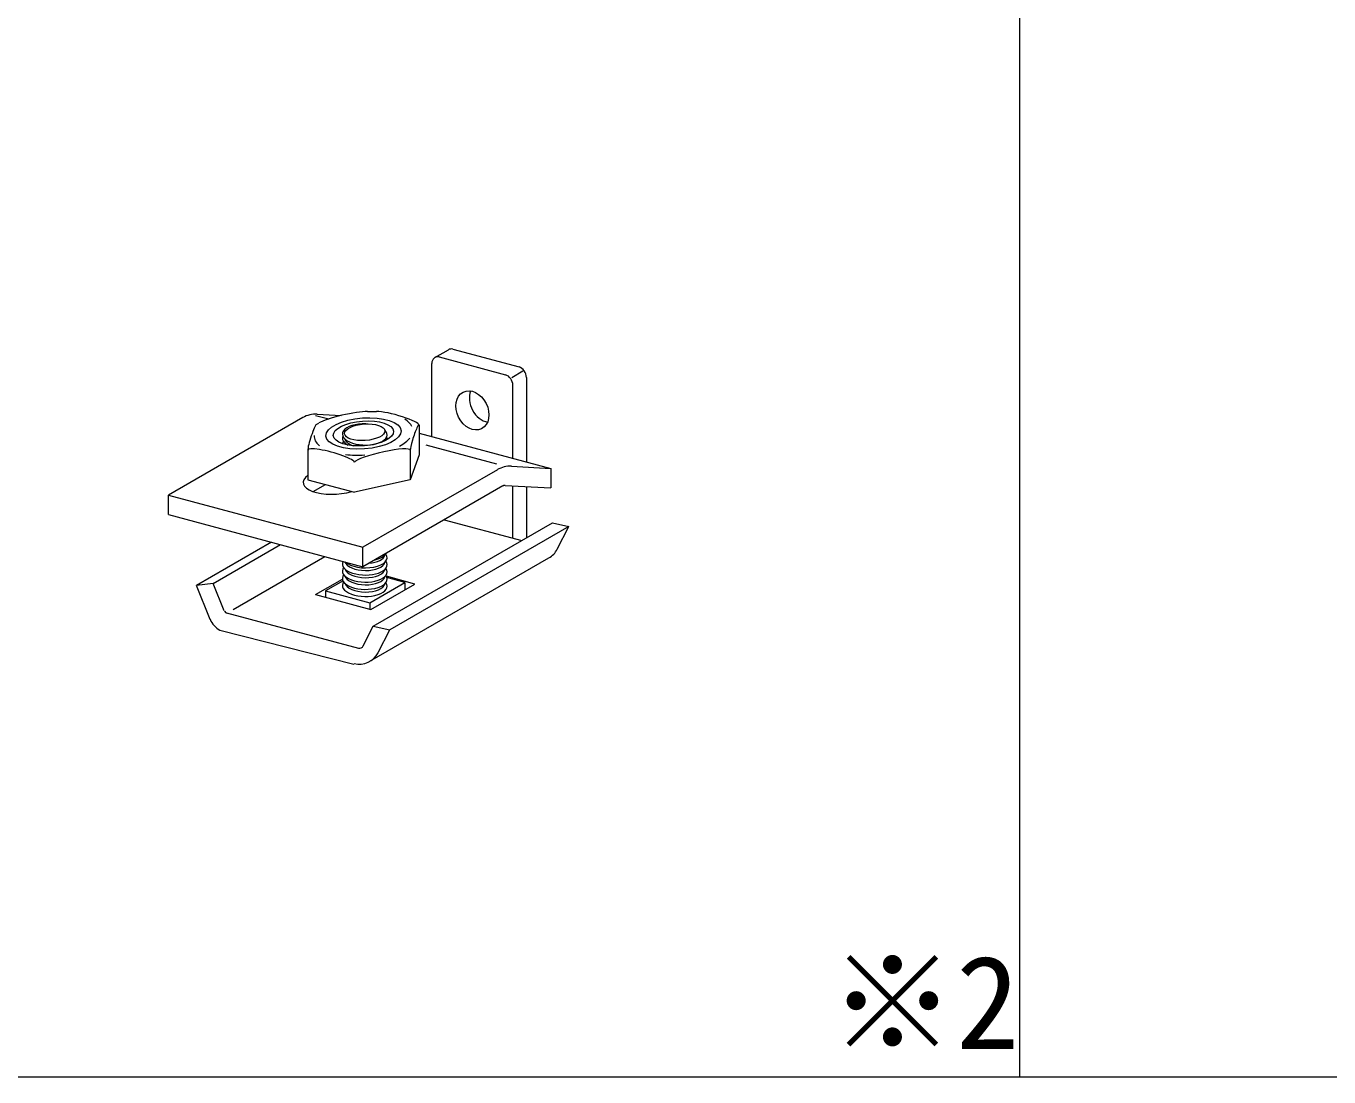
# Model space of a CAD drawing. Units: millimetres on the paper. Extents: x -195 to 195, y -135 to 132.
# Drawn here: x -93.22 to -77.85, y 36.91 to 49.31 of the extents above; entities that cross this region are included whole.
import ezdxf
from ezdxf.enums import TextEntityAlignment as Align

# ---------------------------------------------------------------- set-up
doc = ezdxf.new("R2010")
doc.units = ezdxf.units.MM
for name, color, linetype, lineweight in [('0-6_文字', 7, 'Continuous', 18), ('0-A_クリップ', 7, 'Continuous', 18), ('F-3_野縁', 3, 'Continuous', 18)]:
    doc.layers.add(name, color=color, linetype=linetype, lineweight=lineweight)
doc.styles.add('ＭＳ ゴシック', font='')
doc.styles.get('ＭＳ ゴシック').set_extended_font_data('MS Gothic')

msp = doc.modelspace()

# ---------------------------------------------------------------- linework, layer by layer
at = {"layer": '0-A_クリップ'}
for p, q in [((-88.398, 45.402), (-88.239, 45.494)), ((-88.347, 45.408), (-87.565, 45.198)), ((-88.188, 45.5), (-87.405, 45.29)), ((-88.434, 44.469), (-88.434, 45.331)), ((-87.489, 45.168), (-87.359, 45.243)), ((-87.478, 44.213), (-87.478, 45.075)), ((-87.318, 45.167), (-87.318, 44.17)), ((-89.192, 44.765), (-89.088, 44.765)), ((-89.955, 44.693), (-91.541, 43.778)), ((-89.806, 44.718), (-89.65, 44.677)), ((-89.797, 44.612), (-89.767, 44.629)), ((-89.789, 44.733), (-89.504, 44.717)), ((-88.584, 44.602), (-88.584, 44.252)), ((-88.584, 44.51), (-87.03, 44.093)), ((-89.898, 44.31), (-89.898, 43.96)), ((-88.689, 44.308), (-88.689, 43.958)), ((-88.505, 44.37), (-87.671, 44.146)), ((-88.584, 44.252), (-88.689, 43.958)), ((-87.661, 44.078), (-89.247, 43.163)), ((-87.495, 44.118), (-87.03, 44.093)), ((-87.03, 44.093), (-87.03, 43.863)), ((-89.898, 43.96), (-89.347, 43.812)), ((-89.836, 43.82), (-89.69, 43.904)), ((-88.689, 43.958), (-89.347, 43.812)), ((-87.569, 43.892), (-87.03, 43.863)), ((-87.478, 43.27), (-87.478, 43.887)), ((-87.318, 43.879), (-87.318, 43.273)), ((-91.541, 43.548), (-91.541, 43.778)), ((-91.541, 43.778), (-89.247, 43.163)), ((-91.541, 43.548), (-89.247, 42.933)), ((-89.125, 42.23), (-87.012, 43.45)), ((-86.816, 43.408), (-88.929, 42.188)), ((-88.289, 43.486), (-87.373, 43.242)), ((-87.012, 43.45), (-86.816, 43.408)), ((-86.955, 43.139), (-86.816, 43.408)), ((-90.327, 43.223), (-91.212, 42.712)), ((-91.013, 42.736), (-90.22, 43.194)), ((-90.779, 42.429), (-89.697, 43.054)), ((-89.165, 41.817), (-87.052, 43.037)), ((-91.013, 42.736), (-91.212, 42.712)), ((-90.883, 42.413), (-91.013, 42.736)), ((-89.806, 42.604), (-89.489, 42.787)), ((-89.482, 42.766), (-89.689, 42.647)), ((-88.751, 42.747), (-88.964, 42.804)), ((-91.05, 42.312), (-91.212, 42.712)), ((-89.806, 42.604), (-89.154, 42.429)), ((-89.689, 42.647), (-89.167, 42.507)), ((-89.689, 42.647), (-89.689, 42.573)), ((-89.167, 42.507), (-89.167, 42.433)), ((-90.858, 42.387), (-89.301, 41.973)), ((-90.935, 42.185), (-89.353, 41.784)), ((-89.244, 41.999), (-89.125, 42.23)), ((-89.125, 42.23), (-88.929, 42.188)), ((-89.068, 41.919), (-88.929, 42.188))]:
    msp.add_line(p, q, dxfattribs=at)
for points in [[(-87.597, 43.886), (-89.247, 42.933), (-89.247, 43.163)], [(-89.167, 42.507), (-88.751, 42.747), (-88.751, 42.662)], [(-89.154, 42.429), (-88.634, 42.729), (-88.971, 42.82)]]:
    msp.add_lwpolyline(points, dxfattribs=at)
for centre, radius, start, end in [((-89.805, 44.433), 0.3, 86.9018, 120), ((-87.511, 43.819), 0.3, 86.9018, 120), ((-87.572, 43.842), 0.05, 86.9018, 120), ((-87.177, 43.253), 0.25, 300, 332.7382), ((-90.818, 42.406), 0.25, 201.9883, 242.3151), ((-90.836, 42.432), 0.05, 201.9883, 255.0948), ((-89.288, 42.022), 0.05, 255.0948, 332.7382), ((-89.29, 42.033), 0.25, 255.7885, 332.7382)]:
    msp.add_arc(centre, radius, start, end, dxfattribs=at)
for centre, major_axis, ratio, start_param, end_param in [((-88.188, 45.4), (-0.0485, 0.096), 0.751651, 5.691408, 6.325141), ((-88.347, 45.308), (-0.0485, 0.096), 0.751651, 5.691408, 7.262205), ((-87.565, 45.098), (-0.0485, 0.096), 0.751651, 4.120612, 5.691408), ((-87.405, 45.19), (-0.0485, 0.096), 0.751651, 4.120612, 5.691408), ((-87.796, 44.87), (-0.109, 0.216), 0.751651, 0.571902, 2.653602), ((-89.464, 44.677), (-0.329, -0.075), 0.144761, 3.706355, 5.845981), ((-88.86, 44.676), (-0.275, 0.076), 0.168925, 3.188253, 5.732232), ((-89.846, 44.457), (-0.05, -0.155), 0.098384, 3.249984, 5.987224), ((-89.226, 44.494), (0.264, -0.006), 0.474, 1.536559, 6.758601), ((-89.241, 44.506), (0.581, 0.042), 0.435527, 0.153209, 0.546286), ((-88.637, 44.455), (0.05, 0.155), 0.098384, 5.987224, 9.128817), ((-89.241, 44.506), (0.581, 0.042), 0.435527, 3.073376, 3.575381), ((-89.226, 44.45), (0.264, -0.006), 0.474, 2.975918, 3.894065), ((-89.226, 44.451), (0.238, -0.008), 0.4807, 3.306307, 4.128032), ((-89.226, 44.451), (0.238, -0.008), 0.4807, 6.023296, 6.199311), ((-89.226, 44.45), (0.264, -0.006), 0.474, 6.185024, 6.470597), ((-89.241, 44.506), (0.581, 0.042), 0.435527, 5.500877, 5.903686), ((-89.622, 44.236), (-0.275, 0.076), 0.168925, 3.188253, 6.329846), ((-89.226, 44.365), (0.264, -0.006), 0.474, 2.808535, 3.027891), ((-89.226, 44.407), (0.238, -0.008), 0.4807, 3.306307, 3.504598), ((-89.018, 44.235), (-0.329, -0.075), 0.144761, 3.108741, 6.151127), ((-89.241, 44.506), (0.581, 0.042), 0.435527, 4.307978, 4.707621), ((-89.562, 43.95), (0.389, 0.028), 0.410193, 2.581317, 5.175856), ((-89.226, 43.045), (0.264, -0.006), 0.474, 3.645942, 6.638054), ((-89.226, 43.087), (0.238, -0.008), 0.4807, 4.940304, 6.199415), ((-89.226, 43.129), (0.264, -0.006), 0.474, 5.209448, 6.033095), ((-89.226, 42.876), (0.264, -0.006), 0.474, 2.808535, 6.638054), ((-89.226, 42.96), (0.264, -0.006), 0.474, 2.9025, 6.638054), ((-89.226, 43.003), (0.238, -0.008), 0.4807, 3.321888, 6.199415), ((-89.226, 42.918), (0.238, -0.008), 0.4807, 3.306307, 6.199413), ((-89.226, 42.791), (0.264, -0.006), 0.474, 2.808535, 6.637984), ((-89.226, 42.707), (0.264, -0.006), 0.474, 2.808535, 6.637984), ((-89.226, 42.834), (0.238, -0.008), 0.4807, 3.306307, 6.199311), ((-89.226, 42.749), (0.238, -0.008), 0.4807, 3.306307, 6.199311)]:
    msp.add_ellipse(centre, major_axis=major_axis, ratio=ratio, start_param=start_param, end_param=end_param, dxfattribs=at)
for centre, major_axis, ratio in [((-87.956, 44.778), (-0.109, 0.216), 0.751651), ((-89.241, 44.506), (0.444, 0.032), 0.410193), ((-89.241, 44.506), (0.356, 0.026), 0.410193), ((-89.226, 44.52), (0.238, 0.017), 0.4101)]:
    msp.add_ellipse(centre, major_axis=major_axis, ratio=ratio, dxfattribs=at)
at = {"layer": 'F-3_野縁', "color": 4, "lineweight": 9}
msp.add_line((-81.5, 126.5), (-81.5, 36.912), dxfattribs=at)
at = {"layer": 'F-3_野縁'}
msp.add_line((-191, 36.912), (-2, 36.912), dxfattribs=at)

# ---------------------------------------------------------------- texts
at = {"layer": '0-6_文字', "style": 'ＭＳ ゴシック'}
msp.add_text('※2', height=1.1, dxfattribs=at).set_placement((-83.75, 36.912), align=Align.BOTTOM_LEFT)

doc.saveas('drawing.dxf')
